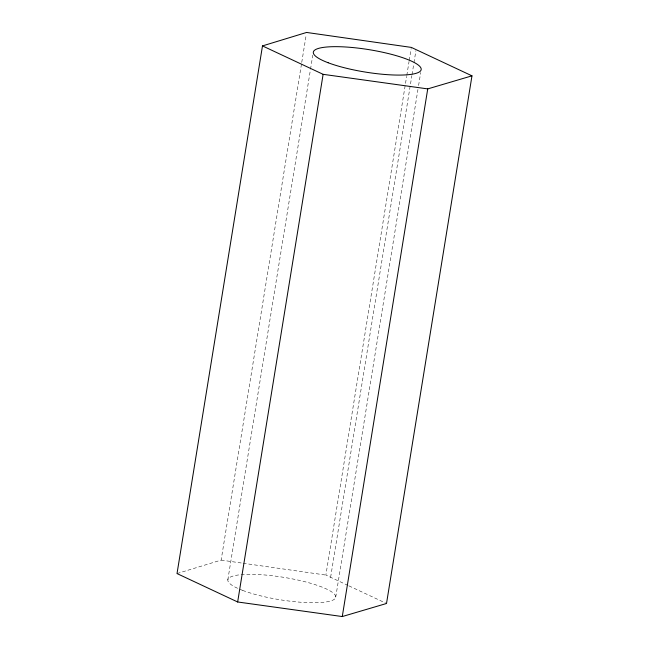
<?xml version="1.0" encoding="UTF-8"?>
<svg xmlns="http://www.w3.org/2000/svg" width="649" height="649" viewBox="0 0 649 649"><rect width="100%" height="100%" fill="white"/><g stroke="black" fill="none" stroke-linecap="round" stroke-linejoin="round"><path stroke-width="0.49" stroke-dasharray="3.25 2.43" d="M177.023 573.562L221.139 560.103L301.582 63.432M301.744 62.434L306.271 34.446M227.815 579.881L310.36 70.214M310.522 69.216L312.786 55.222M348.026 585.447L325.879 575.071L406.647 76.395M406.809 75.398L409.073 61.404M409.235 60.406L411.182 48.415M330.617 577.286L411.872 75.617M412.034 74.619L413.811 63.626M413.973 62.62L415.92 50.63M335.728 597.169L417.948 89.505M418.597 85.506L420.706 72.51M221.139 560.103L242.085 563.097M243.083 563.243L325.879 575.071M348.943 585.877L386.512 603.489M242.645 590.395A54.646 11.366 9.2 0 0 333.529 599.798A54.646 11.366 9.2 0 0 269.132 575.387A54.646 11.366 9.2 0 0 242.645 590.395"/><path stroke-width="0.97" d="M262.488 45.909L177.023 573.562L237.656 601.98L342.274 616.55L386.512 603.489L471.977 75.836L411.344 47.409L306.596 32.45L262.488 45.909L323.121 74.327L427.732 88.897L471.977 75.836M237.656 601.98L323.121 74.327M342.274 616.55L427.732 88.897M328.102 62.734A54.646 11.366 9.2 0 0 418.994 72.144A54.646 11.366 9.2 0 0 354.597 47.734A54.646 11.366 9.2 0 0 328.102 62.734"/></g></svg>
